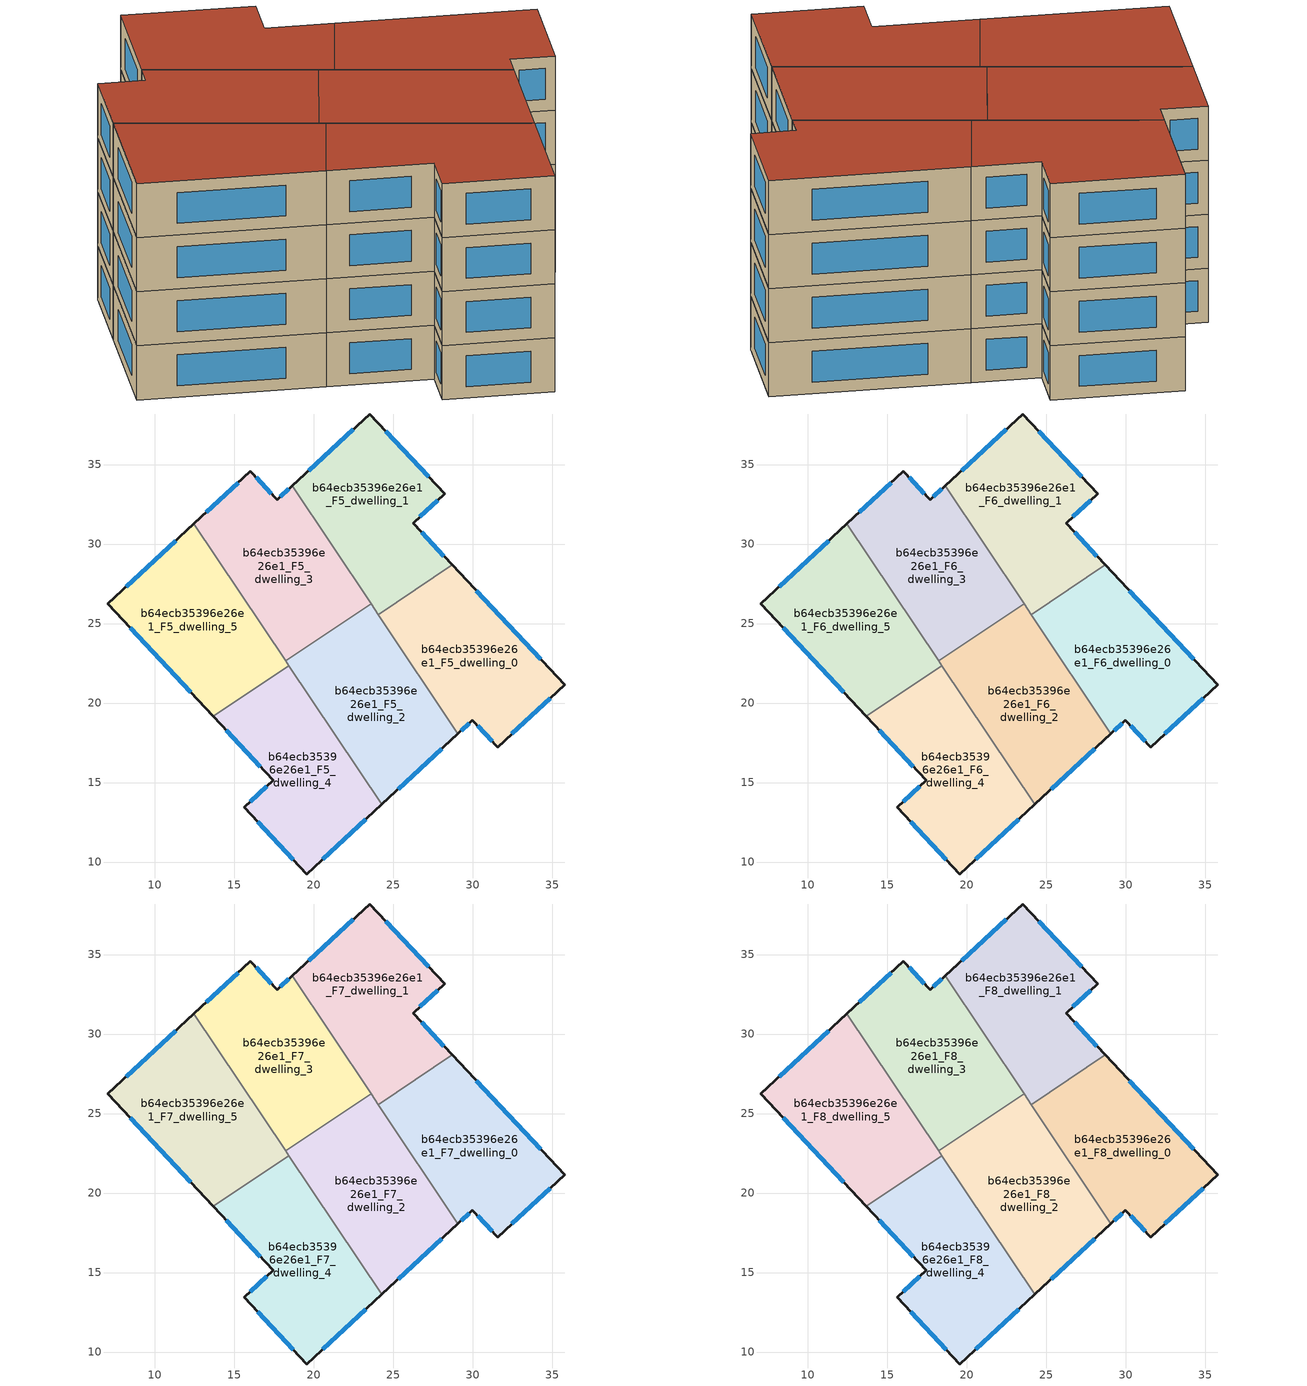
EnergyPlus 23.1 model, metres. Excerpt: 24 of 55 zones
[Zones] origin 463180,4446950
b64ecb35396e26e1_F5_dwelling_0
 floor to b64ecb35396e26e1_F4_dwelling_0 (EU_floor_Construction): 28.7,28.68 35.77,21.13 31.55,17.23 29.97,18.92 29.05,18.07 24.04,25.56 z15
 wall outside (EU_wall_Construction): 29.05,18.07 29.97,18.92 31.55,17.23 35.77,21.13 28.7,28.68 z15:18
 wall to b64ecb35396e26e1_F5_dwelling_1 (EU_wall_Construction): 28.7,28.68 24.04,25.56 z15:18
 wall to b64ecb35396e26e1_F5_dwelling_2 (EU_wall_Construction): 24.04,25.56 29.05,18.07 z15:18
 window (EU_Window_Construction): 29.25,18.25 29.77,18.74 / 34.25,22.75 30.22,27.07 / 32.45,18.06 34.86,20.3 / 30.31,18.56 31.21,17.59 z15.64:17.36
b64ecb35396e26e1_F5_dwelling_1
 floor to b64ecb35396e26e1_F4_dwelling_1 (EU_floor_Construction): 28.21,33.15 26.24,31.32 28.7,28.68 24.04,25.56 18.62,33.65 23.51,38.18 z15
 wall outside (EU_wall_Construction): 28.7,28.68 26.24,31.32 28.21,33.15 23.51,38.18 18.62,33.65 z15:18
 wall to b64ecb35396e26e1_F5_dwelling_3 (EU_wall_Construction): 18.62,33.65 23.59,26.23 z15:18
 wall to b64ecb35396e26e1_F5_dwelling_2 (EU_wall_Construction): 23.59,26.23 24.04,25.56 z15:18
 window (EU_Window_Construction): 22.46,37.21 19.67,34.62 / 27.21,34.23 24.51,37.1 / 26.66,31.71 27.79,32.76 / 28.18,29.25 26.77,30.75 z15.64:17.36
b64ecb35396e26e1_F5_dwelling_2
 floor to b64ecb35396e26e1_F4_dwelling_2 (EU_floor_Construction): 23.59,26.23 29.05,18.07 24.27,13.63 18.23,22.65 z15
 wall outside (EU_wall_Construction): 24.27,13.63 29.05,18.07 z15:18
 wall to b64ecb35396e26e1_F5_dwelling_3 (EU_wall_Construction): 23.59,26.23 18.23,22.65 z15:18
 wall to b64ecb35396e26e1_F5_dwelling_4 (EU_wall_Construction): 18.43,22.35 24.27,13.63 z15:18
 wall to b64ecb35396e26e1_F5_dwelling_5 (EU_wall_Construction): 18.23,22.65 18.43,22.35 z15:18
 window (EU_Window_Construction): 25.29,14.58 28.03,17.12 z15.64:17.36
b64ecb35396e26e1_F5_dwelling_3
 floor to b64ecb35396e26e1_F4_dwelling_3 (EU_floor_Construction): 18.62,33.65 23.59,26.23 18.23,22.65 12.46,31.28 16,34.57 17.68,32.78 z15
 wall outside (EU_wall_Construction): 18.62,33.65 17.68,32.78 16,34.57 12.46,31.28 z15:18
 wall to b64ecb35396e26e1_F5_dwelling_5 (EU_wall_Construction): 12.46,31.28 18.23,22.65 z15:18
 window (EU_Window_Construction): 15.24,33.87 13.21,31.98 / 17.32,33.16 16.36,34.19 / 18.42,33.47 17.88,32.97 z15.64:17.36
b64ecb35396e26e1_F5_dwelling_4
 floor to b64ecb35396e26e1_F4_dwelling_4 (EU_floor_Construction): 18.43,22.35 24.27,13.63 19.54,9.25 15.61,13.44 17.43,15.13 13.67,19.16 z15
 wall outside (EU_wall_Construction): 13.67,19.16 17.43,15.13 15.61,13.44 19.54,9.25 24.27,13.63 z15:18
 wall to b64ecb35396e26e1_F5_dwelling_5 (EU_wall_Construction): 18.43,22.35 13.67,19.16 z15:18
 window (EU_Window_Construction): 20.55,10.19 23.25,12.69 / 16.45,12.54 18.7,10.15 / 17.04,14.77 16,13.8 / 14.47,18.3 16.63,15.99 z15.64:17.36
b64ecb35396e26e1_F5_dwelling_5
 floor to b64ecb35396e26e1_F4_dwelling_5 (EU_floor_Construction): 12.46,31.28 18.43,22.35 13.67,19.16 7.04,26.25 z15
 wall outside (EU_wall_Construction): 12.46,31.28 7.04,26.25 13.67,19.16 z15:18
 window (EU_Window_Construction): 8.46,24.73 12.25,20.68 / 11.29,30.2 8.2,27.33 z15.64:17.36
b64ecb35396e26e1_F6_dwelling_0
 floor to b64ecb35396e26e1_F5_dwelling_0 (EU_floor_Construction): 28.7,28.68 35.77,21.13 31.55,17.23 29.97,18.92 29.05,18.07 24.04,25.56 z18
 wall outside (EU_wall_Construction): 29.05,18.07 29.97,18.92 31.55,17.23 35.77,21.13 28.7,28.68 z18:21
 wall to b64ecb35396e26e1_F6_dwelling_1 (EU_wall_Construction): 28.7,28.68 24.04,25.56 z18:21
 wall to b64ecb35396e26e1_F6_dwelling_2 (EU_wall_Construction): 24.04,25.56 29.05,18.07 z18:21
 window (EU_Window_Construction): 29.25,18.25 29.77,18.74 / 34.25,22.75 30.22,27.07 / 32.45,18.06 34.86,20.3 / 30.31,18.56 31.21,17.59 z18.64:20.36
b64ecb35396e26e1_F6_dwelling_1
 floor to b64ecb35396e26e1_F5_dwelling_1 (EU_floor_Construction): 28.21,33.15 26.24,31.32 28.7,28.68 24.04,25.56 18.62,33.65 23.51,38.18 z18
 wall outside (EU_wall_Construction): 28.7,28.68 26.24,31.32 28.21,33.15 23.51,38.18 18.62,33.65 z18:21
 wall to b64ecb35396e26e1_F6_dwelling_3 (EU_wall_Construction): 18.62,33.65 23.59,26.23 z18:21
 wall to b64ecb35396e26e1_F6_dwelling_2 (EU_wall_Construction): 23.59,26.23 24.04,25.56 z18:21
 window (EU_Window_Construction): 22.46,37.21 19.67,34.62 / 27.21,34.23 24.51,37.1 / 26.66,31.71 27.79,32.76 / 28.18,29.25 26.77,30.75 z18.64:20.36
b64ecb35396e26e1_F6_dwelling_2
 floor to b64ecb35396e26e1_F5_dwelling_2 (EU_floor_Construction): 23.59,26.23 29.05,18.07 24.27,13.63 18.23,22.65 z18
 wall outside (EU_wall_Construction): 24.27,13.63 29.05,18.07 z18:21
 wall to b64ecb35396e26e1_F6_dwelling_3 (EU_wall_Construction): 23.59,26.23 18.23,22.65 z18:21
 wall to b64ecb35396e26e1_F6_dwelling_4 (EU_wall_Construction): 18.43,22.35 24.27,13.63 z18:21
 wall to b64ecb35396e26e1_F6_dwelling_5 (EU_wall_Construction): 18.23,22.65 18.43,22.35 z18:21
 window (EU_Window_Construction): 25.29,14.58 28.03,17.12 z18.64:20.36
b64ecb35396e26e1_F6_dwelling_3
 floor to b64ecb35396e26e1_F5_dwelling_3 (EU_floor_Construction): 18.62,33.65 23.59,26.23 18.23,22.65 12.46,31.28 16,34.57 17.68,32.78 z18
 wall outside (EU_wall_Construction): 18.62,33.65 17.68,32.78 16,34.57 12.46,31.28 z18:21
 wall to b64ecb35396e26e1_F6_dwelling_5 (EU_wall_Construction): 12.46,31.28 18.23,22.65 z18:21
 window (EU_Window_Construction): 15.24,33.87 13.21,31.98 / 17.32,33.16 16.36,34.19 / 18.42,33.47 17.88,32.97 z18.64:20.36
b64ecb35396e26e1_F6_dwelling_4
 floor to b64ecb35396e26e1_F5_dwelling_4 (EU_floor_Construction): 18.43,22.35 24.27,13.63 19.54,9.25 15.61,13.44 17.43,15.13 13.67,19.16 z18
 wall outside (EU_wall_Construction): 13.67,19.16 17.43,15.13 15.61,13.44 19.54,9.25 24.27,13.63 z18:21
 wall to b64ecb35396e26e1_F6_dwelling_5 (EU_wall_Construction): 18.43,22.35 13.67,19.16 z18:21
 window (EU_Window_Construction): 20.55,10.19 23.25,12.69 / 16.45,12.54 18.7,10.15 / 17.04,14.77 16,13.8 / 14.47,18.3 16.63,15.99 z18.64:20.36
b64ecb35396e26e1_F6_dwelling_5
 floor to b64ecb35396e26e1_F5_dwelling_5 (EU_floor_Construction): 12.46,31.28 18.43,22.35 13.67,19.16 7.04,26.25 z18
 wall outside (EU_wall_Construction): 12.46,31.28 7.04,26.25 13.67,19.16 z18:21
 window (EU_Window_Construction): 8.46,24.73 12.25,20.68 / 11.29,30.2 8.2,27.33 z18.64:20.36
b64ecb35396e26e1_F7_dwelling_0
 floor to b64ecb35396e26e1_F6_dwelling_0 (EU_floor_Construction): 28.7,28.68 35.77,21.13 31.55,17.23 29.97,18.92 29.05,18.07 24.04,25.56 z21
 wall outside (EU_wall_Construction): 29.05,18.07 29.97,18.92 31.55,17.23 35.77,21.13 28.7,28.68 z21:24
 wall to b64ecb35396e26e1_F7_dwelling_1 (EU_wall_Construction): 28.7,28.68 24.04,25.56 z21:24
 wall to b64ecb35396e26e1_F7_dwelling_2 (EU_wall_Construction): 24.04,25.56 29.05,18.07 z21:24
 window (EU_Window_Construction): 29.25,18.25 29.77,18.74 / 34.25,22.75 30.22,27.07 / 32.45,18.06 34.86,20.3 / 30.31,18.56 31.21,17.59 z21.64:23.36
b64ecb35396e26e1_F7_dwelling_1
 floor to b64ecb35396e26e1_F6_dwelling_1 (EU_floor_Construction): 28.21,33.15 26.24,31.32 28.7,28.68 24.04,25.56 18.62,33.65 23.51,38.18 z21
 wall outside (EU_wall_Construction): 28.7,28.68 26.24,31.32 28.21,33.15 23.51,38.18 18.62,33.65 z21:24
 wall to b64ecb35396e26e1_F7_dwelling_3 (EU_wall_Construction): 18.62,33.65 23.59,26.23 z21:24
 wall to b64ecb35396e26e1_F7_dwelling_2 (EU_wall_Construction): 23.59,26.23 24.04,25.56 z21:24
 window (EU_Window_Construction): 22.46,37.21 19.67,34.62 / 27.21,34.23 24.51,37.1 / 26.66,31.71 27.79,32.76 / 28.18,29.25 26.77,30.75 z21.64:23.36
b64ecb35396e26e1_F7_dwelling_2
 floor to b64ecb35396e26e1_F6_dwelling_2 (EU_floor_Construction): 23.59,26.23 29.05,18.07 24.27,13.63 18.23,22.65 z21
 wall outside (EU_wall_Construction): 24.27,13.63 29.05,18.07 z21:24
 wall to b64ecb35396e26e1_F7_dwelling_3 (EU_wall_Construction): 23.59,26.23 18.23,22.65 z21:24
 wall to b64ecb35396e26e1_F7_dwelling_4 (EU_wall_Construction): 18.43,22.35 24.27,13.63 z21:24
 wall to b64ecb35396e26e1_F7_dwelling_5 (EU_wall_Construction): 18.23,22.65 18.43,22.35 z21:24
 window (EU_Window_Construction): 25.29,14.58 28.03,17.12 z21.64:23.36
b64ecb35396e26e1_F7_dwelling_3
 floor to b64ecb35396e26e1_F6_dwelling_3 (EU_floor_Construction): 18.62,33.65 23.59,26.23 18.23,22.65 12.46,31.28 16,34.57 17.68,32.78 z21
 wall outside (EU_wall_Construction): 18.62,33.65 17.68,32.78 16,34.57 12.46,31.28 z21:24
 wall to b64ecb35396e26e1_F7_dwelling_5 (EU_wall_Construction): 12.46,31.28 18.23,22.65 z21:24
 window (EU_Window_Construction): 15.24,33.87 13.21,31.98 / 17.32,33.16 16.36,34.19 / 18.42,33.47 17.88,32.97 z21.64:23.36
b64ecb35396e26e1_F7_dwelling_4
 floor to b64ecb35396e26e1_F6_dwelling_4 (EU_floor_Construction): 18.43,22.35 24.27,13.63 19.54,9.25 15.61,13.44 17.43,15.13 13.67,19.16 z21
 wall outside (EU_wall_Construction): 13.67,19.16 17.43,15.13 15.61,13.44 19.54,9.25 24.27,13.63 z21:24
 wall to b64ecb35396e26e1_F7_dwelling_5 (EU_wall_Construction): 18.43,22.35 13.67,19.16 z21:24
 window (EU_Window_Construction): 20.55,10.19 23.25,12.69 / 16.45,12.54 18.7,10.15 / 17.04,14.77 16,13.8 / 14.47,18.3 16.63,15.99 z21.64:23.36
b64ecb35396e26e1_F7_dwelling_5
 floor to b64ecb35396e26e1_F6_dwelling_5 (EU_floor_Construction): 12.46,31.28 18.43,22.35 13.67,19.16 7.04,26.25 z21
 wall outside (EU_wall_Construction): 12.46,31.28 7.04,26.25 13.67,19.16 z21:24
 window (EU_Window_Construction): 8.46,24.73 12.25,20.68 / 11.29,30.2 8.2,27.33 z21.64:23.36
b64ecb35396e26e1_F8_dwelling_0
 floor to b64ecb35396e26e1_F7_dwelling_0 (EU_floor_Construction): 28.7,28.68 35.77,21.13 31.55,17.23 29.97,18.92 29.05,18.07 24.04,25.56 z24
 wall outside (EU_wall_Construction): 29.05,18.07 29.97,18.92 31.55,17.23 35.77,21.13 28.7,28.68 z24:27
 wall to b64ecb35396e26e1_F8_dwelling_1 (EU_wall_Construction): 28.7,28.68 24.04,25.56 z24:27
 wall to b64ecb35396e26e1_F8_dwelling_2 (EU_wall_Construction): 24.04,25.56 29.05,18.07 z24:27
 window (EU_Window_Construction): 29.25,18.25 29.77,18.74 / 34.25,22.75 30.22,27.07 / 32.45,18.06 34.86,20.3 / 30.31,18.56 31.21,17.59 z24.64:26.36
 roof outside (EU_roof_Construction): 35.77,21.13 28.7,28.68 24.04,25.56 29.05,18.07 29.97,18.92 31.55,17.23 z27
b64ecb35396e26e1_F8_dwelling_1
 floor to b64ecb35396e26e1_F7_dwelling_1 (EU_floor_Construction): 28.21,33.15 26.24,31.32 28.7,28.68 24.04,25.56 18.62,33.65 23.51,38.18 z24
 wall outside (EU_wall_Construction): 28.7,28.68 26.24,31.32 28.21,33.15 23.51,38.18 18.62,33.65 z24:27
 wall to b64ecb35396e26e1_F8_dwelling_3 (EU_wall_Construction): 18.62,33.65 23.59,26.23 z24:27
 wall to b64ecb35396e26e1_F8_dwelling_2 (EU_wall_Construction): 23.59,26.23 24.04,25.56 z24:27
 window (EU_Window_Construction): 22.46,37.21 19.67,34.62 / 27.21,34.23 24.51,37.1 / 26.66,31.71 27.79,32.76 / 28.18,29.25 26.77,30.75 z24.64:26.36
 roof outside (EU_roof_Construction): 28.7,28.68 26.24,31.32 28.21,33.15 23.51,38.18 18.62,33.65 24.04,25.56 z27
b64ecb35396e26e1_F8_dwelling_2
 floor to b64ecb35396e26e1_F7_dwelling_2 (EU_floor_Construction): 23.59,26.23 29.05,18.07 24.27,13.63 18.23,22.65 z24
 wall outside (EU_wall_Construction): 24.27,13.63 29.05,18.07 z24:27
 wall to b64ecb35396e26e1_F8_dwelling_3 (EU_wall_Construction): 23.59,26.23 18.23,22.65 z24:27
 wall to b64ecb35396e26e1_F8_dwelling_4 (EU_wall_Construction): 18.43,22.35 24.27,13.63 z24:27
 wall to b64ecb35396e26e1_F8_dwelling_5 (EU_wall_Construction): 18.23,22.65 18.43,22.35 z24:27
 window (EU_Window_Construction): 25.29,14.58 28.03,17.12 z24.64:26.36
 roof outside (EU_roof_Construction): 29.05,18.07 23.59,26.23 18.23,22.65 24.27,13.63 z27
b64ecb35396e26e1_F8_dwelling_3
 floor to b64ecb35396e26e1_F7_dwelling_3 (EU_floor_Construction): 18.62,33.65 23.59,26.23 18.23,22.65 12.46,31.28 16,34.57 17.68,32.78 z24
 wall outside (EU_wall_Construction): 18.62,33.65 17.68,32.78 16,34.57 12.46,31.28 z24:27
 wall to b64ecb35396e26e1_F8_dwelling_5 (EU_wall_Construction): 12.46,31.28 18.23,22.65 z24:27
 window (EU_Window_Construction): 15.24,33.87 13.21,31.98 / 17.32,33.16 16.36,34.19 / 18.42,33.47 17.88,32.97 z24.64:26.36
 roof outside (EU_roof_Construction): 23.59,26.23 18.62,33.65 17.68,32.78 16,34.57 12.46,31.28 18.23,22.65 z27
b64ecb35396e26e1_F8_dwelling_4
 floor to b64ecb35396e26e1_F7_dwelling_4 (EU_floor_Construction): 18.43,22.35 24.27,13.63 19.54,9.25 15.61,13.44 17.43,15.13 13.67,19.16 z24
 wall outside (EU_wall_Construction): 13.67,19.16 17.43,15.13 15.61,13.44 19.54,9.25 24.27,13.63 z24:27
 wall to b64ecb35396e26e1_F8_dwelling_5 (EU_wall_Construction): 18.43,22.35 13.67,19.16 z24:27
 window (EU_Window_Construction): 20.55,10.19 23.25,12.69 / 16.45,12.54 18.7,10.15 / 17.04,14.77 16,13.8 / 14.47,18.3 16.63,15.99 z24.64:26.36
 roof outside (EU_roof_Construction): 24.27,13.63 18.43,22.35 13.67,19.16 17.43,15.13 15.61,13.44 19.54,9.25 z27
b64ecb35396e26e1_F8_dwelling_5
 floor to b64ecb35396e26e1_F7_dwelling_5 (EU_floor_Construction): 12.46,31.28 18.43,22.35 13.67,19.16 7.04,26.25 z24
 wall outside (EU_wall_Construction): 12.46,31.28 7.04,26.25 13.67,19.16 z24:27
 window (EU_Window_Construction): 8.46,24.73 12.25,20.68 / 11.29,30.2 8.2,27.33 z24.64:26.36
 roof outside (EU_roof_Construction): 18.43,22.35 12.46,31.28 7.04,26.25 13.67,19.16 z27
[Building]
EU S2 Campaign: North Axis=0; Terrain=City; Solar Distribution=FullExterior
[Site:Location]
Yerevan-Zvartnots.Intl.AP: Latitude=40.15; Longitude=44.383; Time Zone=4; Elevation=854
[SizingPeriod:WeatherFileDays]
AnnualSizingPeriod: Begin Month=1; Begin Day of Month=1; End Month=12; End Day of Month=31; Day of Week for Start Day=Monday; Use Weather File Daylight Saving Period=No; Use Weather File Rain and Snow Indicators=No
[MATERIAL]
EU_InternalMass_Material: Roughness=MediumRough; Thickness=0.1; Conductivity=1; Density=1800; Specific Heat=900; Thermal Absorptance=0.9; Solar Absorptance=0.7; Visible Absorptance=0.7
[MATERIAL:NOMASS] Roughness=MediumRough; Thermal Absorptance=0.9; Solar Absorptance=0.7; Visible Absorptance=0.7
Name | Thermal Resistance
EU_wall_NoMass | 1.05043
EU_roof_NoMass | 1.45357
EU_floor_NoMass | 0.478065
[WINDOWMATERIAL:SIMPLEGLAZINGSYSTEM]
EU_Window_SimpleGlazing: UFactor=2.5566; Solar Heat Gain Coefficient=0.75; Visible Transmittance=0.75
[CONSTRUCTION]
EU_wall_Construction: EU_wall_NoMass
EU_roof_Construction: EU_roof_NoMass
EU_floor_Construction: EU_floor_NoMass
EU_Window_Construction: EU_Window_SimpleGlazing
EU_InternalMass_Construction: EU_InternalMass_Material
[ZONE] Type=1; Multiplier=1; Ceiling Height=autocalculate; Floor Area=autocalculate; Part of Total Floor Area=Yes
Name | Volume
b64ecb35396e26e1_F5_dwelling_0; b64ecb35396e26e1_F6_dwelling_0; b64ecb35396e26e1_F7_dwelling_0; b64ecb35396e26e1_F8_dwelling_0 | 199.977
b64ecb35396e26e1_F5_dwelling_1; b64ecb35396e26e1_F6_dwelling_1; b64ecb35396e26e1_F7_dwelling_1; b64ecb35396e26e1_F8_dwelling_1 | 199.982
b64ecb35396e26e1_F5_dwelling_2; b64ecb35396e26e1_F6_dwelling_2; b64ecb35396e26e1_F7_dwelling_2; b64ecb35396e26e1_F8_dwelling_2; b64ecb35396e26e1_F5_dwelling_3; b64ecb35396e26e1_F6_dwelling_3; b64ecb35396e26e1_F7_dwelling_3; b64ecb35396e26e1_F8_dwelling_3 | 199.961
b64ecb35396e26e1_F5_dwelling_4; b64ecb35396e26e1_F6_dwelling_4; b64ecb35396e26e1_F7_dwelling_4; b64ecb35396e26e1_F8_dwelling_4 | 199.98
b64ecb35396e26e1_F5_dwelling_5; b64ecb35396e26e1_F6_dwelling_5; b64ecb35396e26e1_F7_dwelling_5; b64ecb35396e26e1_F8_dwelling_5 | 199.969
[INTERNALMASS] Construction=EU_InternalMass_Construction
Name | Zone or ZoneList | Surface Area
b64ecb35396e26e1_F5_dwelling_0_EU_InternalMass | b64ecb35396e26e1_F5_dwelling_0 | 66.659
b64ecb35396e26e1_F5_dwelling_1_EU_InternalMass | b64ecb35396e26e1_F5_dwelling_1 | 66.6607
b64ecb35396e26e1_F5_dwelling_2_EU_InternalMass | b64ecb35396e26e1_F5_dwelling_2 | 66.6537
b64ecb35396e26e1_F5_dwelling_3_EU_InternalMass | b64ecb35396e26e1_F5_dwelling_3 | 66.6536
b64ecb35396e26e1_F5_dwelling_4_EU_InternalMass | b64ecb35396e26e1_F5_dwelling_4 | 66.6602
b64ecb35396e26e1_F5_dwelling_5_EU_InternalMass | b64ecb35396e26e1_F5_dwelling_5 | 66.6566
b64ecb35396e26e1_F6_dwelling_0_EU_InternalMass | b64ecb35396e26e1_F6_dwelling_0 | 66.659
b64ecb35396e26e1_F6_dwelling_1_EU_InternalMass | b64ecb35396e26e1_F6_dwelling_1 | 66.6607
b64ecb35396e26e1_F6_dwelling_2_EU_InternalMass | b64ecb35396e26e1_F6_dwelling_2 | 66.6537
b64ecb35396e26e1_F6_dwelling_3_EU_InternalMass | b64ecb35396e26e1_F6_dwelling_3 | 66.6536
b64ecb35396e26e1_F6_dwelling_4_EU_InternalMass | b64ecb35396e26e1_F6_dwelling_4 | 66.6602
b64ecb35396e26e1_F6_dwelling_5_EU_InternalMass | b64ecb35396e26e1_F6_dwelling_5 | 66.6566
b64ecb35396e26e1_F7_dwelling_0_EU_InternalMass | b64ecb35396e26e1_F7_dwelling_0 | 66.659
b64ecb35396e26e1_F7_dwelling_1_EU_InternalMass | b64ecb35396e26e1_F7_dwelling_1 | 66.6607
b64ecb35396e26e1_F7_dwelling_2_EU_InternalMass | b64ecb35396e26e1_F7_dwelling_2 | 66.6537
b64ecb35396e26e1_F7_dwelling_3_EU_InternalMass | b64ecb35396e26e1_F7_dwelling_3 | 66.6536
b64ecb35396e26e1_F7_dwelling_4_EU_InternalMass | b64ecb35396e26e1_F7_dwelling_4 | 66.6602
b64ecb35396e26e1_F7_dwelling_5_EU_InternalMass | b64ecb35396e26e1_F7_dwelling_5 | 66.6566
b64ecb35396e26e1_F8_dwelling_0_EU_InternalMass | b64ecb35396e26e1_F8_dwelling_0 | 66.659
b64ecb35396e26e1_F8_dwelling_1_EU_InternalMass | b64ecb35396e26e1_F8_dwelling_1 | 66.6607
b64ecb35396e26e1_F8_dwelling_2_EU_InternalMass | b64ecb35396e26e1_F8_dwelling_2 | 66.6537
b64ecb35396e26e1_F8_dwelling_3_EU_InternalMass | b64ecb35396e26e1_F8_dwelling_3 | 66.6536
b64ecb35396e26e1_F8_dwelling_4_EU_InternalMass | b64ecb35396e26e1_F8_dwelling_4 | 66.6602
b64ecb35396e26e1_F8_dwelling_5_EU_InternalMass | b64ecb35396e26e1_F8_dwelling_5 | 66.6566
[OTHEREQUIPMENT] Fuel Type=Electricity; Design Level Calculation Method=Watts/Area; Power per Zone Floor Area=1; Fraction Latent=0; Fraction Radiant=0; Fraction Lost=0; Carbon Dioxide Generation Rate=0; EndUse Subcategory=EU_Step8_InternalGains
Name | Zone or ZoneList or Space or SpaceList | Schedule
EU_Step8_InternalGain_b64ecb35396e26e1_F5_dwelling_0_f000 | b64ecb35396e26e1_F5_dwelling_0 | EU_Step8_GainSchedule_b64ecb35396e26e1_F5_dwelling_0_f000
EU_Step8_InternalGain_b64ecb35396e26e1_F5_dwelling_1_f000 | b64ecb35396e26e1_F5_dwelling_1 | EU_Step8_GainSchedule_b64ecb35396e26e1_F5_dwelling_1_f000
EU_Step8_InternalGain_b64ecb35396e26e1_F5_dwelling_2_f000 | b64ecb35396e26e1_F5_dwelling_2 | EU_Step8_GainSchedule_b64ecb35396e26e1_F5_dwelling_2_f000
EU_Step8_InternalGain_b64ecb35396e26e1_F5_dwelling_3_f000 | b64ecb35396e26e1_F5_dwelling_3 | EU_Step8_GainSchedule_b64ecb35396e26e1_F5_dwelling_3_f000
EU_Step8_InternalGain_b64ecb35396e26e1_F5_dwelling_4_f000 | b64ecb35396e26e1_F5_dwelling_4 | EU_Step8_GainSchedule_b64ecb35396e26e1_F5_dwelling_4_f000
EU_Step8_InternalGain_b64ecb35396e26e1_F5_dwelling_5_f000 | b64ecb35396e26e1_F5_dwelling_5 | EU_Step8_GainSchedule_b64ecb35396e26e1_F5_dwelling_5_f000
EU_Step8_InternalGain_b64ecb35396e26e1_F6_dwelling_0_f000 | b64ecb35396e26e1_F6_dwelling_0 | EU_Step8_GainSchedule_b64ecb35396e26e1_F6_dwelling_0_f000
EU_Step8_InternalGain_b64ecb35396e26e1_F6_dwelling_1_f000 | b64ecb35396e26e1_F6_dwelling_1 | EU_Step8_GainSchedule_b64ecb35396e26e1_F6_dwelling_1_f000
EU_Step8_InternalGain_b64ecb35396e26e1_F6_dwelling_2_f000 | b64ecb35396e26e1_F6_dwelling_2 | EU_Step8_GainSchedule_b64ecb35396e26e1_F6_dwelling_2_f000
EU_Step8_InternalGain_b64ecb35396e26e1_F6_dwelling_3_f000 | b64ecb35396e26e1_F6_dwelling_3 | EU_Step8_GainSchedule_b64ecb35396e26e1_F6_dwelling_3_f000
EU_Step8_InternalGain_b64ecb35396e26e1_F6_dwelling_4_f000 | b64ecb35396e26e1_F6_dwelling_4 | EU_Step8_GainSchedule_b64ecb35396e26e1_F6_dwelling_4_f000
EU_Step8_InternalGain_b64ecb35396e26e1_F6_dwelling_5_f000 | b64ecb35396e26e1_F6_dwelling_5 | EU_Step8_GainSchedule_b64ecb35396e26e1_F6_dwelling_5_f000
EU_Step8_InternalGain_b64ecb35396e26e1_F7_dwelling_0_f000 | b64ecb35396e26e1_F7_dwelling_0 | EU_Step8_GainSchedule_b64ecb35396e26e1_F7_dwelling_0_f000
EU_Step8_InternalGain_b64ecb35396e26e1_F7_dwelling_1_f000 | b64ecb35396e26e1_F7_dwelling_1 | EU_Step8_GainSchedule_b64ecb35396e26e1_F7_dwelling_1_f000
EU_Step8_InternalGain_b64ecb35396e26e1_F7_dwelling_2_f000 | b64ecb35396e26e1_F7_dwelling_2 | EU_Step8_GainSchedule_b64ecb35396e26e1_F7_dwelling_2_f000
EU_Step8_InternalGain_b64ecb35396e26e1_F7_dwelling_3_f000 | b64ecb35396e26e1_F7_dwelling_3 | EU_Step8_GainSchedule_b64ecb35396e26e1_F7_dwelling_3_f000
EU_Step8_InternalGain_b64ecb35396e26e1_F7_dwelling_4_f000 | b64ecb35396e26e1_F7_dwelling_4 | EU_Step8_GainSchedule_b64ecb35396e26e1_F7_dwelling_4_f000
EU_Step8_InternalGain_b64ecb35396e26e1_F7_dwelling_5_f000 | b64ecb35396e26e1_F7_dwelling_5 | EU_Step8_GainSchedule_b64ecb35396e26e1_F7_dwelling_5_f000
EU_Step8_InternalGain_b64ecb35396e26e1_F8_dwelling_0_f000 | b64ecb35396e26e1_F8_dwelling_0 | EU_Step8_GainSchedule_b64ecb35396e26e1_F8_dwelling_0_f000
EU_Step8_InternalGain_b64ecb35396e26e1_F8_dwelling_1_f000 | b64ecb35396e26e1_F8_dwelling_1 | EU_Step8_GainSchedule_b64ecb35396e26e1_F8_dwelling_1_f000
EU_Step8_InternalGain_b64ecb35396e26e1_F8_dwelling_2_f000 | b64ecb35396e26e1_F8_dwelling_2 | EU_Step8_GainSchedule_b64ecb35396e26e1_F8_dwelling_2_f000
EU_Step8_InternalGain_b64ecb35396e26e1_F8_dwelling_3_f000 | b64ecb35396e26e1_F8_dwelling_3 | EU_Step8_GainSchedule_b64ecb35396e26e1_F8_dwelling_3_f000
EU_Step8_InternalGain_b64ecb35396e26e1_F8_dwelling_4_f000 | b64ecb35396e26e1_F8_dwelling_4 | EU_Step8_GainSchedule_b64ecb35396e26e1_F8_dwelling_4_f000
EU_Step8_InternalGain_b64ecb35396e26e1_F8_dwelling_5_f000 | b64ecb35396e26e1_F8_dwelling_5 | EU_Step8_GainSchedule_b64ecb35396e26e1_F8_dwelling_5_f000
[ZONEVENTILATION:DESIGNFLOWRATE] Schedule=EU_AlwaysOn; Design Flow Rate Calculation Method=AirChanges/Hour; Air Changes per Hour=0.557805; Ventilation Type=Natural; Fan Pressure Rise=0; Fan Total Efficiency=1; Constant Term Coefficient=1; Temperature Term Coefficient=0; Velocity Term Coefficient=0; Velocity Squared Term Coefficient=0; Minimum Indoor Temperature=-100; Maximum Indoor Temperature=100; Delta Temperature=-100; Minimum Outdoor Temperature=-100; Maximum Outdoor Temperature=100; Maximum Wind Speed=40
Name | Zone or ZoneList or Space or SpaceList
EU_ConstantAir_b64ecb35396e26e1_F5_dwelling_0 | b64ecb35396e26e1_F5_dwelling_0
EU_ConstantAir_b64ecb35396e26e1_F5_dwelling_1 | b64ecb35396e26e1_F5_dwelling_1
EU_ConstantAir_b64ecb35396e26e1_F5_dwelling_2 | b64ecb35396e26e1_F5_dwelling_2
EU_ConstantAir_b64ecb35396e26e1_F5_dwelling_3 | b64ecb35396e26e1_F5_dwelling_3
EU_ConstantAir_b64ecb35396e26e1_F5_dwelling_4 | b64ecb35396e26e1_F5_dwelling_4
EU_ConstantAir_b64ecb35396e26e1_F5_dwelling_5 | b64ecb35396e26e1_F5_dwelling_5
EU_ConstantAir_b64ecb35396e26e1_F6_dwelling_0 | b64ecb35396e26e1_F6_dwelling_0
EU_ConstantAir_b64ecb35396e26e1_F6_dwelling_1 | b64ecb35396e26e1_F6_dwelling_1
EU_ConstantAir_b64ecb35396e26e1_F6_dwelling_2 | b64ecb35396e26e1_F6_dwelling_2
EU_ConstantAir_b64ecb35396e26e1_F6_dwelling_3 | b64ecb35396e26e1_F6_dwelling_3
EU_ConstantAir_b64ecb35396e26e1_F6_dwelling_4 | b64ecb35396e26e1_F6_dwelling_4
EU_ConstantAir_b64ecb35396e26e1_F6_dwelling_5 | b64ecb35396e26e1_F6_dwelling_5
EU_ConstantAir_b64ecb35396e26e1_F7_dwelling_0 | b64ecb35396e26e1_F7_dwelling_0
EU_ConstantAir_b64ecb35396e26e1_F7_dwelling_1 | b64ecb35396e26e1_F7_dwelling_1
EU_ConstantAir_b64ecb35396e26e1_F7_dwelling_2 | b64ecb35396e26e1_F7_dwelling_2
EU_ConstantAir_b64ecb35396e26e1_F7_dwelling_3 | b64ecb35396e26e1_F7_dwelling_3
EU_ConstantAir_b64ecb35396e26e1_F7_dwelling_4 | b64ecb35396e26e1_F7_dwelling_4
EU_ConstantAir_b64ecb35396e26e1_F7_dwelling_5 | b64ecb35396e26e1_F7_dwelling_5
EU_ConstantAir_b64ecb35396e26e1_F8_dwelling_0 | b64ecb35396e26e1_F8_dwelling_0
EU_ConstantAir_b64ecb35396e26e1_F8_dwelling_1 | b64ecb35396e26e1_F8_dwelling_1
EU_ConstantAir_b64ecb35396e26e1_F8_dwelling_2 | b64ecb35396e26e1_F8_dwelling_2
EU_ConstantAir_b64ecb35396e26e1_F8_dwelling_3 | b64ecb35396e26e1_F8_dwelling_3
EU_ConstantAir_b64ecb35396e26e1_F8_dwelling_4 | b64ecb35396e26e1_F8_dwelling_4
EU_ConstantAir_b64ecb35396e26e1_F8_dwelling_5 | b64ecb35396e26e1_F8_dwelling_5
[HVACTEMPLATE:THERMOSTAT] Constant Heating Setpoint=20; Constant Cooling Setpoint=50
EU_HeatOnly_b64ecb35396e26e1_F0_dwelling_0; EU_HeatOnly_b64ecb35396e26e1_F0_dwelling_1; EU_HeatOnly_b64ecb35396e26e1_F0_dwelling_2; EU_HeatOnly_b64ecb35396e26e1_F0_dwelling_3; EU_HeatOnly_b64ecb35396e26e1_F0_dwelling_4; EU_HeatOnly_b64ecb35396e26e1_F0_dwelling_5; EU_HeatOnly_b64ecb35396e26e1_F0_dwelling_6; EU_HeatOnly_b64ecb35396e26e1_F1_dwelling_0; EU_HeatOnly_b64ecb35396e26e1_F1_dwelling_1; EU_HeatOnly_b64ecb35396e26e1_F1_dwelling_2; EU_HeatOnly_b64ecb35396e26e1_F1_dwelling_3; EU_HeatOnly_b64ecb35396e26e1_F1_dwelling_4; EU_HeatOnly_b64ecb35396e26e1_F1_dwelling_5; EU_HeatOnly_b64ecb35396e26e1_F2_dwelling_0; EU_HeatOnly_b64ecb35396e26e1_F2_dwelling_1; EU_HeatOnly_b64ecb35396e26e1_F2_dwelling_2; EU_HeatOnly_b64ecb35396e26e1_F2_dwelling_3; EU_HeatOnly_b64ecb35396e26e1_F2_dwelling_4; EU_HeatOnly_b64ecb35396e26e1_F2_dwelling_5; EU_HeatOnly_b64ecb35396e26e1_F3_dwelling_0; EU_HeatOnly_b64ecb35396e26e1_F3_dwelling_1; EU_HeatOnly_b64ecb35396e26e1_F3_dwelling_2; EU_HeatOnly_b64ecb35396e26e1_F3_dwelling_3; EU_HeatOnly_b64ecb35396e26e1_F3_dwelling_4; EU_HeatOnly_b64ecb35396e26e1_F3_dwelling_5; EU_HeatOnly_b64ecb35396e26e1_F4_dwelling_0; EU_HeatOnly_b64ecb35396e26e1_F4_dwelling_1; EU_HeatOnly_b64ecb35396e26e1_F4_dwelling_2; EU_HeatOnly_b64ecb35396e26e1_F4_dwelling_3; EU_HeatOnly_b64ecb35396e26e1_F4_dwelling_4; EU_HeatOnly_b64ecb35396e26e1_F4_dwelling_5; EU_HeatOnly_b64ecb35396e26e1_F5_dwelling_0; EU_HeatOnly_b64ecb35396e26e1_F5_dwelling_1; EU_HeatOnly_b64ecb35396e26e1_F5_dwelling_2; EU_HeatOnly_b64ecb35396e26e1_F5_dwelling_3; EU_HeatOnly_b64ecb35396e26e1_F5_dwelling_4; EU_HeatOnly_b64ecb35396e26e1_F5_dwelling_5; EU_HeatOnly_b64ecb35396e26e1_F6_dwelling_0; EU_HeatOnly_b64ecb35396e26e1_F6_dwelling_1; EU_HeatOnly_b64ecb35396e26e1_F6_dwelling_2; EU_HeatOnly_b64ecb35396e26e1_F6_dwelling_3; EU_HeatOnly_b64ecb35396e26e1_F6_dwelling_4; EU_HeatOnly_b64ecb35396e26e1_F6_dwelling_5; EU_HeatOnly_b64ecb35396e26e1_F7_dwelling_0; EU_HeatOnly_b64ecb35396e26e1_F7_dwelling_1; EU_HeatOnly_b64ecb35396e26e1_F7_dwelling_2; EU_HeatOnly_b64ecb35396e26e1_F7_dwelling_3; EU_HeatOnly_b64ecb35396e26e1_F7_dwelling_4; EU_HeatOnly_b64ecb35396e26e1_F7_dwelling_5; EU_HeatOnly_b64ecb35396e26e1_F8_dwelling_0; EU_HeatOnly_b64ecb35396e26e1_F8_dwelling_1; EU_HeatOnly_b64ecb35396e26e1_F8_dwelling_2; EU_HeatOnly_b64ecb35396e26e1_F8_dwelling_3; EU_HeatOnly_b64ecb35396e26e1_F8_dwelling_4; EU_HeatOnly_b64ecb35396e26e1_F8_dwelling_5
[HVACTEMPLATE:ZONE:IDEALLOADSAIRSYSTEM] System Availability Schedule=EU_AlwaysOn; Maximum Heating Supply Air Temperature=50; Minimum Cooling Supply Air Temperature=13; Maximum Heating Supply Air Humidity Ratio=0.0156; Minimum Cooling Supply Air Humidity Ratio=0.0077; Heating Limit=NoLimit; Cooling Limit=NoLimit; Heating Availability Schedule=EU_AlwaysOn; Cooling Availability Schedule=EU_CoolingOff; Dehumidification Control Type=ConstantSensibleHeatRatio; Cooling Sensible Heat Ratio=0.7; Dehumidification Setpoint=60; Humidification Control Type=None; Humidification Setpoint=30; Outdoor Air Method=None; Outdoor Air Flow Rate per Person=0.00944; Outdoor Air Flow Rate per Zone Floor Area=0; Outdoor Air Flow Rate per Zone=0; Demand Controlled Ventilation Type=None; Outdoor Air Economizer Type=NoEconomizer; Heat Recovery Type=None; Sensible Heat Recovery Effectiveness=0.7; Latent Heat Recovery Effectiveness=0.65
Name | Template Thermostat
b64ecb35396e26e1_F5_dwelling_0 | EU_HeatOnly_b64ecb35396e26e1_F5_dwelling_0
b64ecb35396e26e1_F5_dwelling_1 | EU_HeatOnly_b64ecb35396e26e1_F5_dwelling_1
b64ecb35396e26e1_F5_dwelling_2 | EU_HeatOnly_b64ecb35396e26e1_F5_dwelling_2
b64ecb35396e26e1_F5_dwelling_3 | EU_HeatOnly_b64ecb35396e26e1_F5_dwelling_3
b64ecb35396e26e1_F5_dwelling_4 | EU_HeatOnly_b64ecb35396e26e1_F5_dwelling_4
b64ecb35396e26e1_F5_dwelling_5 | EU_HeatOnly_b64ecb35396e26e1_F5_dwelling_5
b64ecb35396e26e1_F6_dwelling_0 | EU_HeatOnly_b64ecb35396e26e1_F6_dwelling_0
b64ecb35396e26e1_F6_dwelling_1 | EU_HeatOnly_b64ecb35396e26e1_F6_dwelling_1
b64ecb35396e26e1_F6_dwelling_2 | EU_HeatOnly_b64ecb35396e26e1_F6_dwelling_2
b64ecb35396e26e1_F6_dwelling_3 | EU_HeatOnly_b64ecb35396e26e1_F6_dwelling_3
b64ecb35396e26e1_F6_dwelling_4 | EU_HeatOnly_b64ecb35396e26e1_F6_dwelling_4
b64ecb35396e26e1_F6_dwelling_5 | EU_HeatOnly_b64ecb35396e26e1_F6_dwelling_5
b64ecb35396e26e1_F7_dwelling_0 | EU_HeatOnly_b64ecb35396e26e1_F7_dwelling_0
b64ecb35396e26e1_F7_dwelling_1 | EU_HeatOnly_b64ecb35396e26e1_F7_dwelling_1
b64ecb35396e26e1_F7_dwelling_2 | EU_HeatOnly_b64ecb35396e26e1_F7_dwelling_2
b64ecb35396e26e1_F7_dwelling_3 | EU_HeatOnly_b64ecb35396e26e1_F7_dwelling_3
b64ecb35396e26e1_F7_dwelling_4 | EU_HeatOnly_b64ecb35396e26e1_F7_dwelling_4
b64ecb35396e26e1_F7_dwelling_5 | EU_HeatOnly_b64ecb35396e26e1_F7_dwelling_5
b64ecb35396e26e1_F8_dwelling_0 | EU_HeatOnly_b64ecb35396e26e1_F8_dwelling_0
b64ecb35396e26e1_F8_dwelling_1 | EU_HeatOnly_b64ecb35396e26e1_F8_dwelling_1
b64ecb35396e26e1_F8_dwelling_2 | EU_HeatOnly_b64ecb35396e26e1_F8_dwelling_2
b64ecb35396e26e1_F8_dwelling_3 | EU_HeatOnly_b64ecb35396e26e1_F8_dwelling_3
b64ecb35396e26e1_F8_dwelling_4 | EU_HeatOnly_b64ecb35396e26e1_F8_dwelling_4
b64ecb35396e26e1_F8_dwelling_5 | EU_HeatOnly_b64ecb35396e26e1_F8_dwelling_5
[SIZING:ZONE] Zone Cooling Design Supply Air Temperature Input Method=SupplyAirTemperature; Zone Cooling Design Supply Air Temperature=13; Zone Heating Design Supply Air Temperature Input Method=SupplyAirTemperature; Zone Heating Design Supply Air Temperature=50; Zone Cooling Design Supply Air Humidity Ratio=0.008; Zone Heating Design Supply Air Humidity Ratio=0.008; Cooling Design Air Flow Method=DesignDay; Cooling Design Air Flow Rate=0; Cooling Minimum Air Flow per Zone Floor Area=0.000762; Cooling Minimum Air Flow=0; Cooling Minimum Air Flow Fraction=0.2; Heating Design Air Flow Method=DesignDay; Heating Design Air Flow Rate=0; Heating Maximum Air Flow per Zone Floor Area=0.002032; Heating Maximum Air Flow=0.141576; Heating Maximum Air Flow Fraction=0.3; Account for Dedicated Outdoor Air System=No; Dedicated Outdoor Air System Control Strategy=NeutralSupplyAir; Dedicated Outdoor Air Low Setpoint Temperature for Design=autosize; Dedicated Outdoor Air High Setpoint Temperature for Design=autosize; Zone Load Sizing Method=Sensible Load Only No Latent Load; Zone Latent Cooling Design Supply Air Humidity Ratio Input Method=HumidityRatioDifference; Zone Cooling Design Supply Air Humidity Ratio Difference=0.005; Zone Latent Heating Design Supply Air Humidity Ratio Input Method=HumidityRatioDifference; Zone Humidification Design Supply Air Humidity Ratio Difference=0.005
b64ecb35396e26e1_F5_dwelling_0; b64ecb35396e26e1_F5_dwelling_1; b64ecb35396e26e1_F5_dwelling_2; b64ecb35396e26e1_F5_dwelling_3; b64ecb35396e26e1_F5_dwelling_4; b64ecb35396e26e1_F5_dwelling_5; b64ecb35396e26e1_F6_dwelling_0; b64ecb35396e26e1_F6_dwelling_1; b64ecb35396e26e1_F6_dwelling_2; b64ecb35396e26e1_F6_dwelling_3; b64ecb35396e26e1_F6_dwelling_4; b64ecb35396e26e1_F6_dwelling_5; b64ecb35396e26e1_F7_dwelling_0; b64ecb35396e26e1_F7_dwelling_1; b64ecb35396e26e1_F7_dwelling_2; b64ecb35396e26e1_F7_dwelling_3; b64ecb35396e26e1_F7_dwelling_4; b64ecb35396e26e1_F7_dwelling_5; b64ecb35396e26e1_F8_dwelling_0; b64ecb35396e26e1_F8_dwelling_1; b64ecb35396e26e1_F8_dwelling_2; b64ecb35396e26e1_F8_dwelling_3; b64ecb35396e26e1_F8_dwelling_4; b64ecb35396e26e1_F8_dwelling_5
[SCHEDULE:CONSTANT]
Name | Hourly Value
EU_AlwaysOn | 1
EU_CoolingOff | 0
[SCHEDULE:FILE] Column Number=1; Rows to Skip at Top=0; Number of Hours of Data=8760; Column Separator=Comma; Interpolate to Timestep=No; Minutes per Item=60; Adjust Schedule for Daylight Savings=Yes
Name | File
EU_Step8_GainSchedule_b64ecb35396e26e1_F5_dwelling_0_f000 | ../../schedules/b64ecb35396e26e1/b64ecb35396e26e1_F5_dwelling_0_f000_gain.csv
EU_Step8_GainSchedule_b64ecb35396e26e1_F5_dwelling_1_f000 | ../../schedules/b64ecb35396e26e1/b64ecb35396e26e1_F5_dwelling_1_f000_gain.csv
EU_Step8_GainSchedule_b64ecb35396e26e1_F5_dwelling_2_f000 | ../../schedules/b64ecb35396e26e1/b64ecb35396e26e1_F5_dwelling_2_f000_gain.csv
EU_Step8_GainSchedule_b64ecb35396e26e1_F5_dwelling_3_f000 | ../../schedules/b64ecb35396e26e1/b64ecb35396e26e1_F5_dwelling_3_f000_gain.csv
EU_Step8_GainSchedule_b64ecb35396e26e1_F5_dwelling_4_f000 | ../../schedules/b64ecb35396e26e1/b64ecb35396e26e1_F5_dwelling_4_f000_gain.csv
EU_Step8_GainSchedule_b64ecb35396e26e1_F5_dwelling_5_f000 | ../../schedules/b64ecb35396e26e1/b64ecb35396e26e1_F5_dwelling_5_f000_gain.csv
EU_Step8_GainSchedule_b64ecb35396e26e1_F6_dwelling_0_f000 | ../../schedules/b64ecb35396e26e1/b64ecb35396e26e1_F6_dwelling_0_f000_gain.csv
EU_Step8_GainSchedule_b64ecb35396e26e1_F6_dwelling_1_f000 | ../../schedules/b64ecb35396e26e1/b64ecb35396e26e1_F6_dwelling_1_f000_gain.csv
EU_Step8_GainSchedule_b64ecb35396e26e1_F6_dwelling_2_f000 | ../../schedules/b64ecb35396e26e1/b64ecb35396e26e1_F6_dwelling_2_f000_gain.csv
EU_Step8_GainSchedule_b64ecb35396e26e1_F6_dwelling_3_f000 | ../../schedules/b64ecb35396e26e1/b64ecb35396e26e1_F6_dwelling_3_f000_gain.csv
EU_Step8_GainSchedule_b64ecb35396e26e1_F6_dwelling_4_f000 | ../../schedules/b64ecb35396e26e1/b64ecb35396e26e1_F6_dwelling_4_f000_gain.csv
EU_Step8_GainSchedule_b64ecb35396e26e1_F6_dwelling_5_f000 | ../../schedules/b64ecb35396e26e1/b64ecb35396e26e1_F6_dwelling_5_f000_gain.csv
EU_Step8_GainSchedule_b64ecb35396e26e1_F7_dwelling_0_f000 | ../../schedules/b64ecb35396e26e1/b64ecb35396e26e1_F7_dwelling_0_f000_gain.csv
EU_Step8_GainSchedule_b64ecb35396e26e1_F7_dwelling_1_f000 | ../../schedules/b64ecb35396e26e1/b64ecb35396e26e1_F7_dwelling_1_f000_gain.csv
EU_Step8_GainSchedule_b64ecb35396e26e1_F7_dwelling_2_f000 | ../../schedules/b64ecb35396e26e1/b64ecb35396e26e1_F7_dwelling_2_f000_gain.csv
EU_Step8_GainSchedule_b64ecb35396e26e1_F7_dwelling_3_f000 | ../../schedules/b64ecb35396e26e1/b64ecb35396e26e1_F7_dwelling_3_f000_gain.csv
EU_Step8_GainSchedule_b64ecb35396e26e1_F7_dwelling_4_f000 | ../../schedules/b64ecb35396e26e1/b64ecb35396e26e1_F7_dwelling_4_f000_gain.csv
EU_Step8_GainSchedule_b64ecb35396e26e1_F7_dwelling_5_f000 | ../../schedules/b64ecb35396e26e1/b64ecb35396e26e1_F7_dwelling_5_f000_gain.csv
EU_Step8_GainSchedule_b64ecb35396e26e1_F8_dwelling_0_f000 | ../../schedules/b64ecb35396e26e1/b64ecb35396e26e1_F8_dwelling_0_f000_gain.csv
EU_Step8_GainSchedule_b64ecb35396e26e1_F8_dwelling_1_f000 | ../../schedules/b64ecb35396e26e1/b64ecb35396e26e1_F8_dwelling_1_f000_gain.csv
EU_Step8_GainSchedule_b64ecb35396e26e1_F8_dwelling_2_f000 | ../../schedules/b64ecb35396e26e1/b64ecb35396e26e1_F8_dwelling_2_f000_gain.csv
EU_Step8_GainSchedule_b64ecb35396e26e1_F8_dwelling_3_f000 | ../../schedules/b64ecb35396e26e1/b64ecb35396e26e1_F8_dwelling_3_f000_gain.csv
EU_Step8_GainSchedule_b64ecb35396e26e1_F8_dwelling_4_f000 | ../../schedules/b64ecb35396e26e1/b64ecb35396e26e1_F8_dwelling_4_f000_gain.csv
EU_Step8_GainSchedule_b64ecb35396e26e1_F8_dwelling_5_f000 | ../../schedules/b64ecb35396e26e1/b64ecb35396e26e1_F8_dwelling_5_f000_gain.csv
